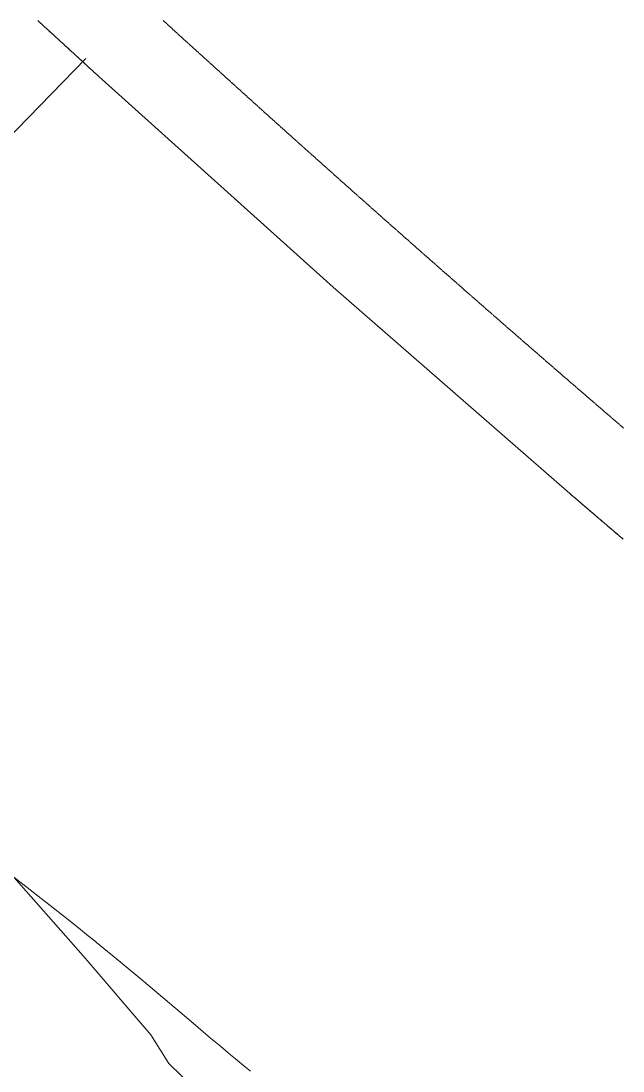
# Model space of a CAD drawing. Extents: x 174934 to 192674, y 648863 to 672607.
# Drawn here: x 189020.2 to 189091.3, y 652272 to 652396 of the extents above; entities that cross this region are included whole.
import ezdxf

# ---------------------------------------------------------------- set-up
doc = ezdxf.new("R2010")
doc.units = 0
for name, color, linetype, lineweight in [('dim', 255, 'Continuous', 0), ('pbitul', 14, 'Continuous', 0), ('pspecial', 7, 'Continuous', 0)]:
    doc.layers.add(name, color=color, linetype=linetype, lineweight=lineweight)

msp = doc.modelspace()

# ---------------------------------------------------------------- linework, layer by layer
at = {"layer": 'dim', "linetype": 'ByBlock', "flags": 128}
msp.add_lwpolyline([(188972.05, 652334.24), (189027.83, 652391.59)], close=True, dxfattribs=at)
at = {"layer": 'pbitul', "flags": 128}
msp.add_lwpolyline([(189342.03, 652002.31), (189300.68, 652037.16), (189262.35, 652069.9), (189227.79, 652099.88), (189218.12, 652108.22), (189195.3, 652127.91), (189157.27, 652160.74), (189136.08, 652179.27), (189099.73, 652211.98), (189075.59, 652234.38), (189053.85, 652257.19), (189037.64, 652272.91), (189035.52, 652276.31), (189027.54, 652285.64), (189019.35, 652294.92)], dxfattribs=at)
at = {"layer": 'pspecial', "flags": 128}
for points in [[(189091.32, 652334.83), (189091.25, 652334.89), (189091.17, 652334.96), (189091.09, 652335.02), (189091.02, 652335.09), (189090.94, 652335.15), (189090.87, 652335.22), (189090.79, 652335.28), (189090.71, 652335.35), (189090.64, 652335.41), (189090.56, 652335.48), (189090.49, 652335.54), (189090.41, 652335.61), (189090.33, 652335.67), (189090.26, 652335.74), (189090.18, 652335.8), (189090.11, 652335.87), (189090.03, 652335.93), (189089.95, 652336), (189089.88, 652336.06), (189089.8, 652336.13), (189089.73, 652336.19), (189089.65, 652336.26), (189089.57, 652336.32), (189089.5, 652336.39), (189089.42, 652336.45), (189089.35, 652336.52), (189089.27, 652336.58), (189089.19, 652336.65), (189089.12, 652336.71), (189089.04, 652336.78), (189088.96, 652336.84), (189088.89, 652336.91), (189088.81, 652336.97), (189088.74, 652337.04), (189088.66, 652337.1), (189088.58, 652337.17), (189088.51, 652337.23), (189088.43, 652337.3), (189088.36, 652337.36), (189088.28, 652337.43), (189088.21, 652337.49), (189088.13, 652337.56), (189088.05, 652337.62), (189087.98, 652337.69), (189087.9, 652337.75), (189087.83, 652337.82), (189087.75, 652337.88), (189087.67, 652337.95), (189087.6, 652338.01), (189087.52, 652338.08), (189087.45, 652338.14), (189087.37, 652338.21), (189087.29, 652338.27), (189087.22, 652338.34), (189087.14, 652338.4), (189087.07, 652338.47), (189086.99, 652338.53), (189086.91, 652338.6), (189086.84, 652338.66), (189086.76, 652338.73), (189086.69, 652338.79), (189086.61, 652338.86), (189086.53, 652338.92), (189086.46, 652338.99), (189086.38, 652339.05), (189086.31, 652339.12), (189086.23, 652339.18), (189086.15, 652339.25), (189086.08, 652339.31), (189086, 652339.38), (189085.93, 652339.44), (189085.85, 652339.51), (189085.78, 652339.57), (189085.7, 652339.64), (189085.62, 652339.7), (189085.55, 652339.77), (189085.47, 652339.83), (189085.4, 652339.9), (189085.32, 652339.96), (189085.24, 652340.03), (189085.17, 652340.09), (189085.09, 652340.16), (189085.02, 652340.22), (189085.01, 652340.23), (189057.06, 652364.59), (189029.4, 652389.44), (189029.33, 652389.51), (189029.25, 652389.57), (189029.18, 652389.64), (189029.1, 652389.71), (189029.03, 652389.78), (189028.96, 652389.84), (189028.88, 652389.91), (189028.81, 652389.98), (189028.74, 652390.05), (189028.66, 652390.11), (189028.59, 652390.18), (189028.51, 652390.25), (189028.44, 652390.32), (189028.37, 652390.38), (189028.29, 652390.45), (189028.22, 652390.52), (189028.14, 652390.59), (189028.07, 652390.65), (189028, 652390.72), (189027.92, 652390.79), (189027.85, 652390.86), (189027.78, 652390.92), (189027.7, 652390.99), (189027.63, 652391.06), (189027.55, 652391.13), (189027.48, 652391.19), (189027.41, 652391.26), (189027.33, 652391.33), (189027.26, 652391.39), (189027.18, 652391.46), (189027.11, 652391.53), (189027.04, 652391.6), (189026.96, 652391.66), (189026.89, 652391.73), (189026.82, 652391.8), (189026.74, 652391.87), (189026.67, 652391.93), (189026.59, 652392), (189026.52, 652392.07), (189026.45, 652392.14), (189026.37, 652392.2), (189026.3, 652392.27), (189026.23, 652392.34), (189026.15, 652392.41), (189026.08, 652392.47), (189026, 652392.54), (189025.93, 652392.61), (189025.86, 652392.68), (189025.78, 652392.74), (189025.71, 652392.81), (189025.64, 652392.88), (189025.56, 652392.95), (189025.49, 652393.01), (189025.41, 652393.08), (189025.34, 652393.15), (189025.27, 652393.22), (189025.19, 652393.29), (189025.12, 652393.35), (189025.05, 652393.42), (189024.97, 652393.49), (189024.9, 652393.56), (189024.82, 652393.62), (189024.75, 652393.69), (189024.68, 652393.76), (189024.6, 652393.83), (189024.53, 652393.89), (189024.46, 652393.96), (189024.38, 652394.03), (189024.31, 652394.1), (189024.23, 652394.16), (189024.16, 652394.23), (189024.09, 652394.3), (189024.01, 652394.37), (189023.94, 652394.43), (189023.87, 652394.5), (189023.79, 652394.57), (189023.72, 652394.64), (189023.65, 652394.7), (189023.57, 652394.77), (189023.5, 652394.84), (189023.42, 652394.91), (189023.35, 652394.97), (189023.28, 652395.04), (189023.2, 652395.11), (189023.13, 652395.18), (189023.06, 652395.25), (189022.98, 652395.31), (189022.91, 652395.38), (189022.83, 652395.45), (189022.76, 652395.52), (189022.69, 652395.58), (189022.61, 652395.65), (189022.54, 652395.72), (189022.47, 652395.79), (189022.39, 652395.85), (189022.32, 652395.92), (189022.25, 652395.99), (189022.17, 652396.06)], [(189022.17, 652396.06), (189022.24, 652395.99), (189022.31, 652395.93), (189022.39, 652395.86), (189022.46, 652395.79), (189022.54, 652395.72), (189022.61, 652395.66), (189022.68, 652395.59), (189022.76, 652395.52), (189022.83, 652395.45), (189022.9, 652395.38), (189022.98, 652395.32), (189023.05, 652395.25), (189023.12, 652395.18), (189023.2, 652395.11), (189023.27, 652395.05), (189023.35, 652394.98), (189023.42, 652394.91), (189023.49, 652394.84), (189023.57, 652394.78), (189023.64, 652394.71), (189023.71, 652394.64), (189023.79, 652394.57), (189023.86, 652394.51), (189023.94, 652394.44), (189024.01, 652394.37), (189024.08, 652394.3), (189024.16, 652394.24), (189024.23, 652394.17), (189024.3, 652394.1), (189024.38, 652394.03), (189024.45, 652393.97), (189024.52, 652393.9), (189024.6, 652393.83), (189024.67, 652393.76), (189024.75, 652393.69), (189024.82, 652393.63), (189024.89, 652393.56), (189024.97, 652393.49), (189025.04, 652393.42), (189025.11, 652393.36), (189025.19, 652393.29), (189025.26, 652393.22), (189025.34, 652393.15), (189025.41, 652393.09), (189025.48, 652393.02), (189025.56, 652392.95), (189025.63, 652392.88), (189025.7, 652392.82), (189025.78, 652392.75), (189025.85, 652392.68), (189025.93, 652392.61), (189026, 652392.55), (189026.07, 652392.48), (189026.15, 652392.41), (189026.22, 652392.34), (189026.29, 652392.28), (189026.37, 652392.21), (189026.44, 652392.14), (189026.52, 652392.07), (189026.59, 652392.01), (189026.66, 652391.94), (189026.74, 652391.87), (189026.81, 652391.8), (189026.88, 652391.74), (189026.96, 652391.67), (189027.03, 652391.6), (189027.11, 652391.53), (189027.18, 652391.47), (189027.25, 652391.4), (189027.33, 652391.33), (189027.4, 652391.26), (189027.48, 652391.2), (189027.55, 652391.13), (189027.62, 652391.06), (189027.7, 652390.99), (189027.77, 652390.93), (189027.84, 652390.86), (189027.92, 652390.79), (189027.99, 652390.72), (189028.07, 652390.66), (189028.14, 652390.59), (189028.21, 652390.52), (189028.29, 652390.45), (189028.36, 652390.39), (189028.44, 652390.32), (189028.51, 652390.25), (189028.58, 652390.19), (189028.66, 652390.12), (189028.73, 652390.05), (189028.8, 652389.98), (189028.88, 652389.92), (189028.95, 652389.85), (189029.03, 652389.78), (189029.1, 652389.71), (189029.17, 652389.65), (189029.25, 652389.58), (189029.32, 652389.51), (189029.4, 652389.44), (189029.4, 652389.44), (189057.06, 652364.59), (189085.01, 652340.23), (189085.08, 652340.17), (189085.16, 652340.1), (189085.23, 652340.04), (189085.31, 652339.97), (189085.38, 652339.91), (189085.46, 652339.84), (189085.54, 652339.78), (189085.61, 652339.71), (189085.69, 652339.65), (189085.76, 652339.58), (189085.84, 652339.52), (189085.92, 652339.45), (189085.99, 652339.39), (189086.07, 652339.32), (189086.14, 652339.26), (189086.22, 652339.19), (189086.3, 652339.13), (189086.37, 652339.06), (189086.45, 652339), (189086.52, 652338.93), (189086.6, 652338.87), (189086.67, 652338.8), (189086.75, 652338.74), (189086.83, 652338.67), (189086.9, 652338.61), (189086.98, 652338.54), (189087.05, 652338.48), (189087.13, 652338.41), (189087.21, 652338.35), (189087.28, 652338.28), (189087.36, 652338.22), (189087.43, 652338.15), (189087.51, 652338.09), (189087.59, 652338.02), (189087.66, 652337.96), (189087.74, 652337.89), (189087.81, 652337.83), (189087.89, 652337.76), (189087.97, 652337.7), (189088.04, 652337.63), (189088.12, 652337.57), (189088.19, 652337.5), (189088.27, 652337.44), (189088.35, 652337.37), (189088.42, 652337.31), (189088.5, 652337.24), (189088.57, 652337.18), (189088.65, 652337.11), (189088.73, 652337.05), (189088.8, 652336.98), (189088.88, 652336.92), (189088.95, 652336.85), (189089.03, 652336.79), (189089.11, 652336.72), (189089.18, 652336.66), (189089.26, 652336.59), (189089.33, 652336.53), (189089.41, 652336.46), (189089.49, 652336.4), (189089.56, 652336.33), (189089.64, 652336.27), (189089.71, 652336.2), (189089.79, 652336.14), (189089.87, 652336.07), (189089.94, 652336.01), (189090.02, 652335.94), (189090.09, 652335.88), (189090.17, 652335.81), (189090.25, 652335.75), (189090.32, 652335.68), (189090.4, 652335.62), (189090.47, 652335.55), (189090.55, 652335.49), (189090.63, 652335.42), (189090.7, 652335.36), (189090.78, 652335.29), (189090.85, 652335.23), (189090.93, 652335.16), (189091.01, 652335.1), (189091.08, 652335.03), (189091.16, 652334.97), (189091.24, 652334.9), (189091.31, 652334.84)], [(189091.37, 652347.95), (189091.29, 652348.02), (189091.22, 652348.08), (189091.14, 652348.15), (189091.06, 652348.21), (189090.99, 652348.28), (189090.91, 652348.34), (189090.84, 652348.41), (189090.76, 652348.47), (189090.69, 652348.54), (189090.61, 652348.6), (189090.53, 652348.67), (189090.46, 652348.73), (189090.38, 652348.8), (189090.31, 652348.86), (189090.23, 652348.93), (189090.15, 652348.99), (189090.08, 652349.06), (189090, 652349.12), (189089.93, 652349.19), (189089.85, 652349.25), (189089.78, 652349.32), (189089.7, 652349.39), (189089.62, 652349.45), (189089.55, 652349.52), (189089.47, 652349.58), (189089.4, 652349.65), (189089.32, 652349.71), (189089.24, 652349.78), (189089.17, 652349.84), (189089.09, 652349.91), (189089.02, 652349.97), (189088.94, 652350.04), (189088.87, 652350.1), (189088.79, 652350.17), (189088.71, 652350.23), (189088.64, 652350.3), (189088.56, 652350.36), (189088.49, 652350.43), (189088.41, 652350.49), (189088.34, 652350.56), (189088.26, 652350.62), (189088.18, 652350.69), (189088.11, 652350.76), (189088.03, 652350.82), (189087.96, 652350.89), (189087.88, 652350.95), (189087.81, 652351.02), (189087.73, 652351.08), (189087.65, 652351.15), (189087.58, 652351.21), (189087.5, 652351.28), (189087.43, 652351.34), (189087.35, 652351.41), (189087.28, 652351.47), (189087.2, 652351.54), (189087.12, 652351.6), (189087.05, 652351.67), (189086.97, 652351.73), (189086.9, 652351.8), (189086.82, 652351.87), (189086.75, 652351.93), (189086.67, 652352), (189086.59, 652352.06), (189086.52, 652352.13), (189086.44, 652352.19), (189086.37, 652352.26), (189086.29, 652352.32), (189086.22, 652352.39), (189086.14, 652352.45), (189086.06, 652352.52), (189085.99, 652352.58), (189085.91, 652352.65), (189085.84, 652352.72), (189085.76, 652352.78), (189085.69, 652352.85), (189085.61, 652352.91), (189085.53, 652352.98), (189085.46, 652353.04), (189085.38, 652353.11), (189085.31, 652353.17), (189085.23, 652353.24), (189085.16, 652353.3), (189085.08, 652353.37), (189085, 652353.43), (189084.93, 652353.5), (189084.85, 652353.57), (189084.78, 652353.63), (189084.7, 652353.7), (189084.63, 652353.76), (189084.55, 652353.83), (189084.48, 652353.89), (189084.4, 652353.96), (189084.32, 652354.02), (189084.25, 652354.09), (189084.17, 652354.15), (189084.1, 652354.22), (189084.02, 652354.29), (189083.95, 652354.35), (189083.87, 652354.42), (189083.79, 652354.48), (189083.72, 652354.55), (189083.64, 652354.61), (189083.57, 652354.68), (189083.49, 652354.74), (189083.42, 652354.81), (189083.34, 652354.87), (189083.27, 652354.94), (189083.19, 652355.01), (189083.11, 652355.07), (189083.04, 652355.14), (189082.96, 652355.2), (189082.89, 652355.27), (189082.81, 652355.33), (189082.74, 652355.4), (189082.66, 652355.46), (189082.59, 652355.53), (189082.51, 652355.59), (189082.43, 652355.66), (189082.36, 652355.73), (189082.28, 652355.79), (189082.21, 652355.86), (189082.13, 652355.92), (189082.06, 652355.99), (189081.98, 652356.05), (189081.91, 652356.12), (189081.83, 652356.18), (189081.75, 652356.25), (189081.68, 652356.32), (189081.6, 652356.38), (189081.53, 652356.45), (189081.45, 652356.51), (189081.38, 652356.58), (189081.3, 652356.64), (189081.23, 652356.71), (189081.15, 652356.77), (189081.07, 652356.84), (189081, 652356.91), (189080.92, 652356.97), (189080.85, 652357.04), (189080.77, 652357.1), (189080.7, 652357.17), (189080.62, 652357.23), (189080.55, 652357.3), (189080.47, 652357.36), (189080.4, 652357.43), (189080.32, 652357.5), (189080.24, 652357.56), (189080.17, 652357.63), (189080.09, 652357.69), (189080.02, 652357.76), (189079.94, 652357.82), (189079.87, 652357.89), (189079.79, 652357.95), (189079.72, 652358.02), (189079.64, 652358.09), (189079.57, 652358.15), (189079.49, 652358.22), (189079.41, 652358.28), (189079.34, 652358.35), (189079.26, 652358.41), (189079.19, 652358.48), (189079.11, 652358.55), (189079.04, 652358.61), (189078.96, 652358.68), (189078.89, 652358.74), (189078.81, 652358.81), (189078.74, 652358.87), (189078.66, 652358.94), (189078.58, 652359.01), (189078.51, 652359.07), (189078.43, 652359.14), (189078.36, 652359.2), (189078.28, 652359.27), (189078.21, 652359.33), (189078.13, 652359.4), (189078.06, 652359.46), (189077.98, 652359.53), (189077.91, 652359.6), (189077.83, 652359.66), (189077.75, 652359.73), (189077.68, 652359.79), (189077.6, 652359.86), (189077.53, 652359.92), (189077.45, 652359.99), (189077.38, 652360.06), (189077.3, 652360.12), (189077.23, 652360.19), (189077.15, 652360.25), (189077.08, 652360.32), (189077, 652360.38), (189076.93, 652360.45), (189076.85, 652360.52), (189076.78, 652360.58), (189076.7, 652360.65), (189076.62, 652360.71), (189076.55, 652360.78), (189076.47, 652360.84), (189076.4, 652360.91), (189076.32, 652360.98), (189076.25, 652361.04), (189076.17, 652361.11), (189076.1, 652361.17), (189076.02, 652361.24), (189075.95, 652361.31), (189075.87, 652361.37), (189075.8, 652361.44), (189075.72, 652361.5), (189075.65, 652361.57), (189075.57, 652361.63), (189075.49, 652361.7), (189075.42, 652361.77), (189075.34, 652361.83), (189075.27, 652361.9), (189075.19, 652361.96), (189075.12, 652362.03), (189075.04, 652362.09), (189074.97, 652362.16), (189074.89, 652362.23), (189074.82, 652362.29), (189074.74, 652362.36), (189074.67, 652362.42), (189074.59, 652362.49), (189074.52, 652362.56), (189074.44, 652362.62), (189074.37, 652362.69), (189074.29, 652362.75), (189074.21, 652362.82), (189074.14, 652362.88), (189074.06, 652362.95), (189073.99, 652363.02), (189073.91, 652363.08), (189073.84, 652363.15), (189073.76, 652363.21), (189073.69, 652363.28), (189073.61, 652363.35), (189073.54, 652363.41), (189073.46, 652363.48), (189073.39, 652363.54), (189073.31, 652363.61), (189073.24, 652363.67), (189073.16, 652363.74), (189073.09, 652363.81), (189073.01, 652363.87), (189072.94, 652363.94), (189072.86, 652364), (189072.79, 652364.07), (189072.71, 652364.14), (189072.63, 652364.2), (189072.56, 652364.27), (189072.48, 652364.33), (189072.41, 652364.4), (189072.33, 652364.47), (189072.26, 652364.53), (189072.18, 652364.6), (189072.11, 652364.66), (189072.03, 652364.73), (189071.96, 652364.8), (189071.88, 652364.86), (189071.81, 652364.93), (189071.73, 652364.99), (189071.66, 652365.06), (189071.58, 652365.13), (189071.51, 652365.19), (189071.43, 652365.26), (189071.36, 652365.32), (189071.28, 652365.39), (189071.21, 652365.45), (189071.13, 652365.52), (189071.06, 652365.59), (189070.98, 652365.65), (189070.91, 652365.72), (189070.83, 652365.78), (189070.76, 652365.85), (189070.68, 652365.92), (189070.6, 652365.98), (189070.53, 652366.05), (189070.45, 652366.11), (189070.38, 652366.18), (189070.3, 652366.25), (189070.23, 652366.31), (189070.15, 652366.38), (189070.08, 652366.44), (189070, 652366.51), (189069.93, 652366.58), (189069.85, 652366.64), (189069.78, 652366.71), (189069.7, 652366.77), (189069.63, 652366.84), (189069.55, 652366.91), (189069.48, 652366.97), (189069.4, 652367.04), (189069.33, 652367.1), (189069.25, 652367.17), (189069.18, 652367.24), (189069.1, 652367.3), (189069.03, 652367.37), (189068.95, 652367.44), (189068.88, 652367.5), (189068.8, 652367.57), (189068.73, 652367.63), (189068.65, 652367.7), (189068.58, 652367.77), (189068.5, 652367.83), (189068.43, 652367.9), (189068.35, 652367.96), (189068.28, 652368.03), (189068.2, 652368.1), (189068.13, 652368.16), (189068.05, 652368.23), (189067.98, 652368.29), (189067.9, 652368.36), (189067.83, 652368.43), (189067.75, 652368.49), (189067.68, 652368.56), (189067.6, 652368.62), (189067.53, 652368.69), (189067.45, 652368.76), (189067.38, 652368.82), (189067.3, 652368.89), (189067.23, 652368.96), (189067.15, 652369.02), (189067.08, 652369.09), (189067, 652369.15), (189066.93, 652369.22), (189066.85, 652369.29), (189066.78, 652369.35), (189066.7, 652369.42), (189066.63, 652369.48), (189066.55, 652369.55), (189066.48, 652369.62), (189066.4, 652369.68), (189066.33, 652369.75), (189066.25, 652369.82), (189066.18, 652369.88), (189066.1, 652369.95), (189066.03, 652370.01), (189065.95, 652370.08), (189065.88, 652370.15), (189065.8, 652370.21), (189065.73, 652370.28), (189065.65, 652370.34), (189065.58, 652370.41), (189065.5, 652370.48), (189065.43, 652370.54), (189065.35, 652370.61), (189065.28, 652370.68), (189065.2, 652370.74), (189065.13, 652370.81), (189065.05, 652370.87), (189064.98, 652370.94), (189064.9, 652371.01), (189064.83, 652371.07), (189064.75, 652371.14), (189064.68, 652371.21), (189064.6, 652371.27), (189064.53, 652371.34), (189064.45, 652371.4), (189064.38, 652371.47), (189064.3, 652371.54), (189064.23, 652371.6), (189064.15, 652371.67), (189064.08, 652371.74), (189064, 652371.8), (189063.93, 652371.87), (189063.85, 652371.93), (189063.78, 652372), (189063.7, 652372.07), (189063.63, 652372.13), (189063.55, 652372.2), (189063.48, 652372.27), (189063.4, 652372.33), (189063.33, 652372.4), (189063.25, 652372.46), (189063.18, 652372.53), (189063.1, 652372.6), (189063.03, 652372.66), (189062.95, 652372.73), (189062.88, 652372.8), (189062.81, 652372.86), (189062.73, 652372.93), (189062.66, 652372.99), (189062.58, 652373.06), (189062.51, 652373.13), (189062.43, 652373.19), (189062.36, 652373.26), (189062.28, 652373.33), (189062.21, 652373.39), (189062.13, 652373.46), (189062.06, 652373.53), (189061.98, 652373.59), (189061.91, 652373.66), (189061.83, 652373.72), (189061.76, 652373.79), (189061.68, 652373.86), (189061.61, 652373.92), (189061.53, 652373.99), (189061.46, 652374.06), (189061.38, 652374.12), (189061.31, 652374.19), (189061.23, 652374.25), (189061.16, 652374.32), (189061.08, 652374.39), (189061.01, 652374.45), (189060.93, 652374.52), (189060.86, 652374.59), (189060.79, 652374.65), (189060.71, 652374.72), (189060.64, 652374.79), (189060.56, 652374.85), (189060.49, 652374.92), (189060.41, 652374.99), (189060.34, 652375.05), (189060.26, 652375.12), (189060.19, 652375.18), (189060.11, 652375.25), (189060.04, 652375.32), (189059.96, 652375.38), (189059.89, 652375.45), (189059.81, 652375.52), (189059.74, 652375.58), (189059.66, 652375.65), (189059.59, 652375.72), (189059.51, 652375.78), (189059.44, 652375.85), (189059.36, 652375.92), (189059.29, 652375.98), (189059.22, 652376.05), (189059.14, 652376.11), (189059.07, 652376.18), (189058.99, 652376.25), (189058.92, 652376.31), (189058.84, 652376.38), (189058.77, 652376.45), (189058.69, 652376.51), (189058.62, 652376.58), (189058.54, 652376.65), (189058.47, 652376.71), (189058.39, 652376.78), (189058.32, 652376.85), (189058.24, 652376.91), (189058.17, 652376.98), (189058.09, 652377.05), (189058.02, 652377.11), (189057.95, 652377.18), (189057.87, 652377.24), (189057.8, 652377.31), (189057.72, 652377.38), (189057.65, 652377.44), (189057.57, 652377.51), (189057.5, 652377.58), (189057.42, 652377.64), (189057.35, 652377.71), (189057.27, 652377.78), (189057.2, 652377.84), (189057.12, 652377.91), (189057.05, 652377.98), (189056.97, 652378.04), (189056.9, 652378.11), (189056.83, 652378.18), (189056.75, 652378.24), (189056.68, 652378.31), (189056.6, 652378.38), (189056.53, 652378.44), (189056.45, 652378.51), (189056.38, 652378.58), (189056.3, 652378.64), (189056.23, 652378.71), (189056.15, 652378.77), (189056.08, 652378.84), (189056, 652378.91), (189055.93, 652378.97), (189055.85, 652379.04), (189055.78, 652379.11), (189055.71, 652379.17), (189055.63, 652379.24), (189055.56, 652379.31), (189055.48, 652379.37), (189055.41, 652379.44), (189055.33, 652379.51), (189055.26, 652379.57), (189055.18, 652379.64), (189055.11, 652379.71), (189055.03, 652379.77), (189054.96, 652379.84), (189054.89, 652379.91), (189054.81, 652379.97), (189054.74, 652380.04), (189054.66, 652380.11), (189054.59, 652380.17), (189054.51, 652380.24), (189054.44, 652380.31), (189054.36, 652380.37), (189054.29, 652380.44), (189054.21, 652380.51), (189054.14, 652380.57), (189054.07, 652380.64), (189053.99, 652380.71), (189053.92, 652380.77), (189053.84, 652380.84), (189053.77, 652380.91), (189053.69, 652380.97), (189053.62, 652381.04), (189053.54, 652381.11), (189053.47, 652381.17), (189053.39, 652381.24), (189053.32, 652381.31), (189053.25, 652381.37), (189053.17, 652381.44), (189053.1, 652381.51), (189053.02, 652381.57), (189052.95, 652381.64), (189052.87, 652381.71), (189052.8, 652381.77), (189052.72, 652381.84), (189052.65, 652381.91), (189052.57, 652381.97), (189052.5, 652382.04), (189052.43, 652382.11), (189052.35, 652382.17), (189052.28, 652382.24), (189052.2, 652382.31), (189052.13, 652382.37), (189052.05, 652382.44), (189051.98, 652382.51), (189051.9, 652382.57), (189051.83, 652382.64), (189051.76, 652382.71), (189051.68, 652382.77), (189051.61, 652382.84), (189051.53, 652382.91), (189051.46, 652382.97), (189051.38, 652383.04), (189051.31, 652383.11), (189051.23, 652383.18), (189051.16, 652383.24), (189051.09, 652383.31), (189051.01, 652383.38), (189050.94, 652383.44), (189050.86, 652383.51), (189050.79, 652383.58), (189050.71, 652383.64), (189050.64, 652383.71), (189050.56, 652383.78), (189050.49, 652383.84), (189050.42, 652383.91), (189050.34, 652383.98), (189050.27, 652384.04), (189050.19, 652384.11), (189050.12, 652384.18), (189050.04, 652384.24), (189049.97, 652384.31), (189049.89, 652384.38), (189049.82, 652384.44), (189049.75, 652384.51), (189049.67, 652384.58), (189049.6, 652384.65), (189049.52, 652384.71), (189049.45, 652384.78), (189049.37, 652384.85), (189049.3, 652384.91), (189049.23, 652384.98), (189049.15, 652385.05), (189049.08, 652385.11), (189049, 652385.18), (189048.93, 652385.25), (189048.85, 652385.31), (189048.78, 652385.38), (189048.7, 652385.45), (189048.63, 652385.51), (189048.56, 652385.58), (189048.48, 652385.65), (189048.41, 652385.71), (189048.33, 652385.78), (189048.26, 652385.85), (189048.18, 652385.92), (189048.11, 652385.98), (189048.04, 652386.05), (189047.96, 652386.12), (189047.89, 652386.18), (189047.81, 652386.25), (189047.74, 652386.32), (189047.66, 652386.38), (189047.59, 652386.45), (189047.52, 652386.52), (189047.44, 652386.58), (189047.37, 652386.65), (189047.29, 652386.72), (189047.22, 652386.79), (189047.14, 652386.85), (189047.07, 652386.92), (189047, 652386.99), (189046.92, 652387.05), (189046.85, 652387.12), (189046.77, 652387.19), (189046.7, 652387.25), (189046.62, 652387.32), (189046.55, 652387.39), (189046.48, 652387.45), (189046.4, 652387.52), (189046.33, 652387.59), (189046.25, 652387.66), (189046.18, 652387.72), (189046.1, 652387.79), (189046.03, 652387.86), (189045.96, 652387.92), (189045.88, 652387.99), (189045.81, 652388.06), (189045.73, 652388.12), (189045.66, 652388.19), (189045.58, 652388.26), (189045.51, 652388.33), (189045.44, 652388.39), (189045.36, 652388.46), (189045.29, 652388.53), (189045.21, 652388.59), (189045.14, 652388.66), (189045.07, 652388.73), (189044.99, 652388.79), (189044.92, 652388.86), (189044.84, 652388.93), (189044.77, 652389), (189044.69, 652389.06), (189044.62, 652389.13), (189044.55, 652389.2), (189044.47, 652389.26), (189044.4, 652389.33), (189044.32, 652389.4), (189044.25, 652389.47), (189044.17, 652389.53), (189044.1, 652389.6), (189044.03, 652389.67), (189043.95, 652389.73), (189043.88, 652389.8), (189043.8, 652389.87), (189043.73, 652389.93), (189043.66, 652390), (189043.58, 652390.07), (189043.51, 652390.14), (189043.43, 652390.2), (189043.36, 652390.27), (189043.28, 652390.34), (189043.21, 652390.4), (189043.14, 652390.47), (189043.06, 652390.54), (189042.99, 652390.61), (189042.91, 652390.67), (189042.84, 652390.74), (189042.77, 652390.81), (189042.69, 652390.87), (189042.62, 652390.94), (189042.54, 652391.01), (189042.47, 652391.08), (189042.4, 652391.14), (189042.32, 652391.21), (189042.25, 652391.28), (189042.17, 652391.34), (189042.1, 652391.41), (189042.02, 652391.48), (189041.95, 652391.55), (189041.88, 652391.61), (189041.8, 652391.68), (189041.73, 652391.75), (189041.65, 652391.81), (189041.58, 652391.88), (189041.51, 652391.95), (189041.43, 652392.02), (189041.36, 652392.08), (189041.28, 652392.15), (189041.21, 652392.22), (189041.14, 652392.28), (189041.06, 652392.35), (189040.99, 652392.42), (189040.91, 652392.49), (189040.84, 652392.55), (189040.77, 652392.62), (189040.69, 652392.69), (189040.62, 652392.75), (189040.54, 652392.82), (189040.47, 652392.89), (189040.39, 652392.96), (189040.32, 652393.02), (189040.25, 652393.09), (189040.17, 652393.16), (189040.1, 652393.22), (189040.02, 652393.29), (189039.95, 652393.36), (189039.88, 652393.43), (189039.8, 652393.49), (189039.73, 652393.56), (189039.65, 652393.63), (189039.58, 652393.7), (189039.51, 652393.76), (189039.43, 652393.83), (189039.36, 652393.9), (189039.28, 652393.96), (189039.21, 652394.03), (189039.14, 652394.1), (189039.06, 652394.17), (189038.99, 652394.23), (189038.91, 652394.3), (189038.84, 652394.37), (189038.77, 652394.44), (189038.69, 652394.5), (189038.62, 652394.57), (189038.54, 652394.64), (189038.47, 652394.7), (189038.4, 652394.77), (189038.32, 652394.84), (189038.25, 652394.91), (189038.17, 652394.97), (189038.1, 652395.04), (189038.03, 652395.11), (189037.95, 652395.18), (189037.88, 652395.24), (189037.8, 652395.31), (189037.73, 652395.38), (189037.66, 652395.44), (189037.58, 652395.51), (189037.51, 652395.58), (189037.44, 652395.65), (189037.36, 652395.71), (189037.29, 652395.78), (189037.21, 652395.85), (189037.14, 652395.92), (189037.07, 652395.98), (189036.99, 652396.05)], [(189019.35, 652294.92), (189021.26, 652293.43), (189022.21, 652292.68), (189023.64, 652291.56), (189025.07, 652290.43), (189025.78, 652289.87), (189027.2, 652288.73), (189027.91, 652288.16), (189028.97, 652287.31), (189029.1, 652287.21), (189031.91, 652284.91), (189034.7, 652282.59), (189040.25, 652277.91), (189042.59, 652275.93), (189043.76, 652274.95), (189044.93, 652273.96), (189045.51, 652273.47), (189046.69, 652272.5), (189047.28, 652272.01)]]:
    msp.add_lwpolyline(points, dxfattribs=at)

doc.saveas('drawing.dxf')
